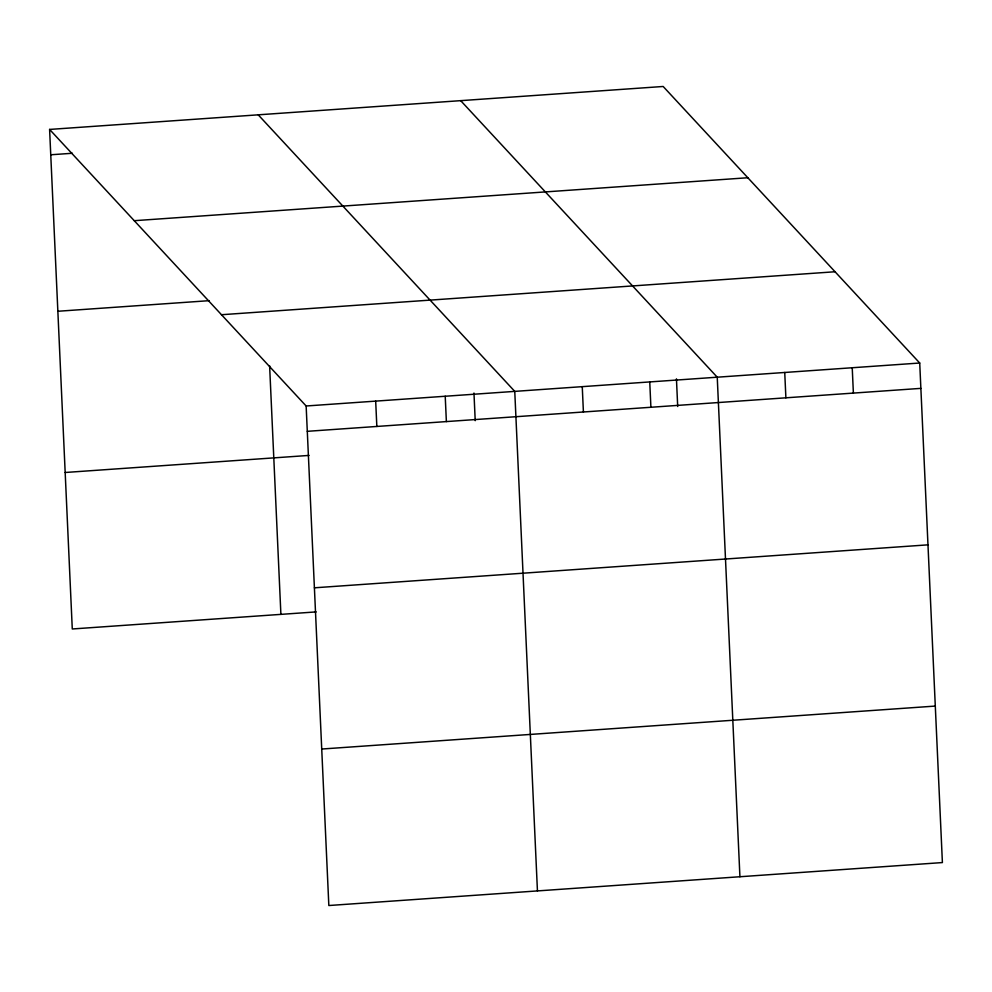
<?xml version="1.0" encoding="UTF-8"?>
<svg xmlns="http://www.w3.org/2000/svg" width="992" height="992" viewBox="0 0 992 992"><rect width="100%" height="100%" fill="white"/><g stroke="black" fill="none" stroke-linecap="round" stroke-linejoin="round"><path stroke-width="1.49" d="M49.6 129.431L663.164 86.478L919.72 363.022L942.4 862.569L328.836 905.522L306.144 405.988L49.6 129.431L72.28 628.978L316.175 611.903M50.753 154.777L72.379 153.264M134.267 220.695L747.832 177.742M57.858 311.265L209.3 300.663M221.489 314.724L835.053 271.758M306.144 405.988L919.72 363.022M307.297 431.322L920.861 388.368M65.174 472.49L309.07 455.415M314.402 587.81L927.979 544.844M321.73 749.034L935.295 706.081M460.685 100.651L717.241 377.196L739.92 876.742M258.218 114.836L514.761 391.381L537.441 890.915M852.227 367.747L853.38 393.092M784.734 372.471L785.887 397.817M676.445 378.857L677.697 406.497M649.748 381.92L650.901 407.266M582.254 386.657L583.408 411.99M473.965 393.03L475.218 420.67M445.222 396.242L446.375 421.588M375.683 401.115L376.836 426.448M269.613 365.75L280.897 614.37"/></g></svg>
